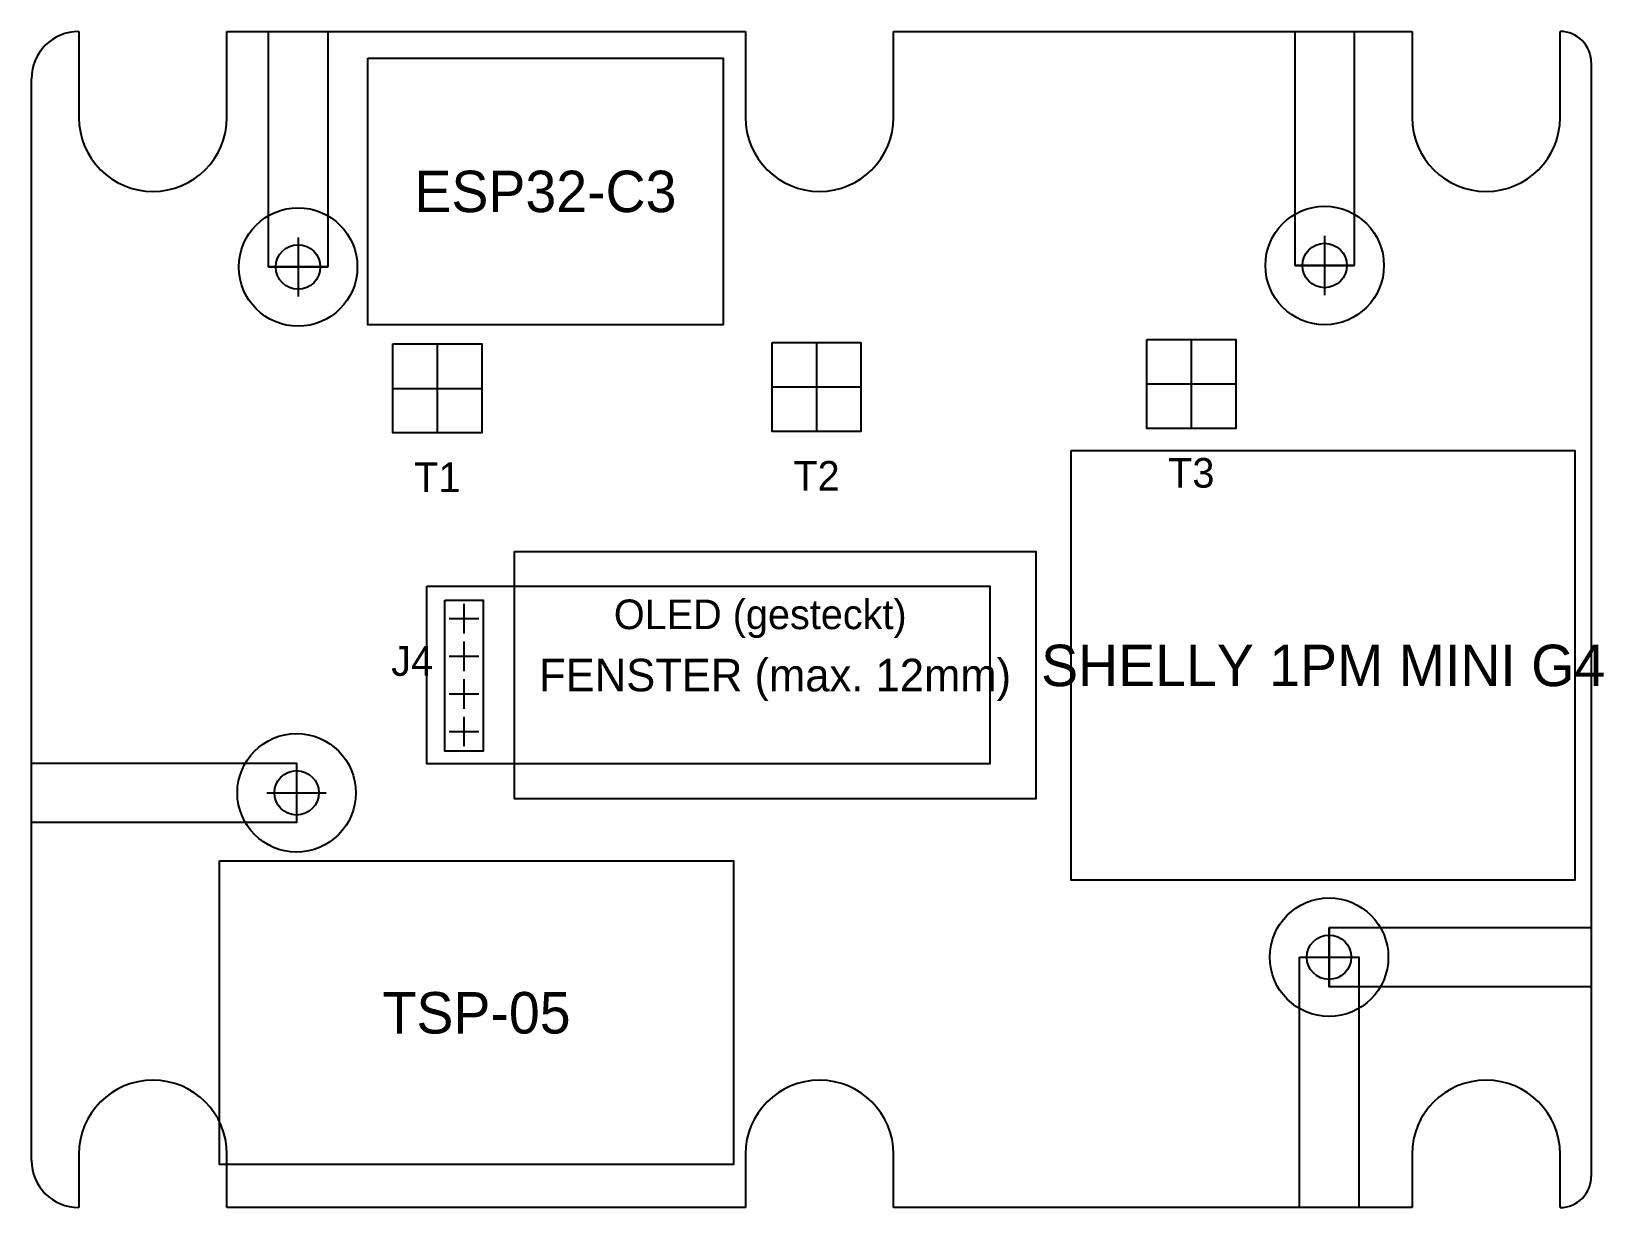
# Model space of a CAD drawing. Header units: millimetres. Extents: x -14 to 92, y 0 to 79.
import ezdxf
from ezdxf.enums import TextEntityAlignment as Align

# ---------------------------------------------------------------- set-up
doc = ezdxf.new("R2010")
doc.units = ezdxf.units.MM
for name, color, linetype in [('Buttons', 5, 'Continuous'), ('Display_alt', 8, 'Continuous'), ('Edge_Cuts', 1, 'Continuous'), ('Holes', 3, 'Continuous'), ('Keepout_Ref', 2, 'Continuous'), ('Module_Ref', 4, 'Continuous'), ('OLED_neu', 6, 'Continuous')]:
    doc.layers.add(name, color=color, linetype=linetype)

msp = doc.modelspace()

# ---------------------------------------------------------------- linework, layer by layer
at = {"layer": 'Buttons'}
for p, q in [((38.8, 58.4), (38.8, 52.4)), ((64.1, 58.6), (64.1, 52.6)), ((13.2, 58.3), (13.2, 52.3)), ((10.2, 55.3), (16.2, 55.3)), ((35.8, 55.4), (41.8, 55.4)), ((61.1, 55.6), (67.1, 55.6))]:
    msp.add_line(p, q, dxfattribs=at)
for points in [[(35.8, 58.4), (41.8, 58.4), (41.8, 52.4), (35.8, 52.4)], [(61.1, 58.6), (67.1, 58.6), (67.1, 52.6), (61.1, 52.6)], [(10.2, 58.3), (16.2, 58.3), (16.2, 52.3), (10.2, 52.3)]]:
    msp.add_lwpolyline(points, close=True, dxfattribs=at)
at = {"layer": 'Display_alt'}
msp.add_lwpolyline([(18.4, 44.3), (53.6, 44.3), (53.6, 27.6), (18.4, 27.6)], close=True, dxfattribs=at)
at = {"layer": 'Edge_Cuts'}
for p, q in [((-11, 79.4), (-11, 73.6)), ((-1, 73.6), (-1, 79.4)), ((-1, 79.4), (34, 79.4)), ((34, 79.4), (34, 73.6)), ((44, 73.6), (44, 79.4)), ((44, 79.4), (79, 79.4)), ((79, 79.4), (79, 73.6)), ((89, 73.6), (89, 79.4)), ((91.1, 77.3), (91.1, 2.1)), ((-14.2, 3.2), (-14.2, 76.2)), ((-11, 3.6), (-11, 0)), ((-1, 0), (-1, 3.6)), ((34, 3.6), (34, 0)), ((44, 0), (44, 3.6)), ((79, 3.6), (79, 0)), ((89, 0), (89, 3.6)), ((34, 0), (-1, 0)), ((79, 0), (44, 0))]:
    msp.add_line(p, q, dxfattribs=at)
for centre, radius, start, end in [((-11, 76.2), 3.2, 90, 180), ((89, 77.3), 2.1, 0, 90), ((-6, 73.6), 5, 180, 360), ((39, 73.6), 5, 180, 360), ((84, 73.6), 5, 180, 360), ((-6, 3.6), 5, 0, 180), ((39, 3.6), 5, 0, 180), ((84, 3.6), 5, 0, 180), ((-11, 3.2), 3.2, 180, 270), ((89, 2.1), 2.1, 270, 360)]:
    msp.add_arc(centre, radius, start, end, dxfattribs=at)
at = {"layer": 'Holes'}
for p, q in [((3.8, 65.5), (3.8, 61.5)), ((73.1, 65.6), (73.1, 61.6)), ((1.8, 63.5), (5.8, 63.5)), ((71.1, 63.6), (75.1, 63.6)), ((3.7, 30), (3.7, 26)), ((1.7, 28), (5.7, 28)), ((73.4, 18.9), (73.4, 14.9)), ((71.4, 16.9), (75.4, 16.9))]:
    msp.add_line(p, q, dxfattribs=at)
for centre in [(3.8, 63.5), (73.1, 63.6), (3.7, 28), (73.4, 16.9)]:
    msp.add_circle(centre, 1.5, dxfattribs=at)
at = {"layer": 'Keepout_Ref'}
for points in [[(1.8, 79.4), (5.8, 79.4), (5.8, 63.5), (1.8, 63.5)], [(71.1, 79.4), (75.1, 79.4), (75.1, 63.6), (71.1, 63.6)], [(-14.2, 30), (3.7, 30), (3.7, 26), (-14.2, 26)], [(73.4, 18.9), (91.1, 18.9), (91.1, 14.9), (73.4, 14.9)], [(71.4, 16.9), (75.4, 16.9), (75.4, 0), (71.4, 0)]]:
    msp.add_lwpolyline(points, close=True, dxfattribs=at)
for centre in [(3.8, 63.5), (73.1, 63.6), (3.7, 28), (73.4, 16.9)]:
    msp.add_circle(centre, 4, dxfattribs=at)
at = {"layer": 'Module_Ref'}
for points in [[(8.5, 77.6), (32.5, 77.6), (32.5, 59.6), (8.5, 59.6)], [(56, 51.1), (90, 51.1), (90, 22.1), (56, 22.1)], [(-1.5, 23.4), (33.2, 23.4), (33.2, 2.9), (-1.5, 2.9)]]:
    msp.add_lwpolyline(points, close=True, dxfattribs=at)
at = {"layer": 'OLED_neu'}
for p, q in [((15, 40.76), (15, 38.76)), ((14, 39.76), (16, 39.76)), ((15, 38.22), (15, 36.22)), ((14, 37.22), (16, 37.22)), ((15, 35.68), (15, 33.68)), ((14, 34.68), (16, 34.68)), ((15, 33.14), (15, 31.14)), ((14, 32.14), (16, 32.14))]:
    msp.add_line(p, q, dxfattribs=at)
for points in [[(12.5, 41.95), (50.5, 41.95), (50.5, 29.95), (12.5, 29.95)], [(13.7, 41), (16.3, 41), (16.3, 30.8), (13.7, 30.8)]]:
    msp.add_lwpolyline(points, close=True, dxfattribs=at)

# ---------------------------------------------------------------- texts
at = {"layer": 'Buttons'}
for s, p in [('T1', (13.2, 49.3)), ('T2', (38.8, 49.4)), ('T3', (64.1, 49.6))]:
    msp.add_text(s, height=2, dxfattribs=at).set_placement(p, align=Align.MIDDLE_CENTER)
at = {"layer": 'Display_alt'}
msp.add_text('FENSTER (max. 12mm)', height=2.2, dxfattribs=at).set_placement((36, 35.95), align=Align.MIDDLE_CENTER)
at = {"layer": 'Module_Ref'}
for s, p in [('ESP32-C3', (20.5, 68.6)), ('SHELLY 1PM MINI G4', (73, 36.6)), ('TSP-05', (15.85, 13.15))]:
    msp.add_text(s, height=2.8, dxfattribs=at).set_placement(p, align=Align.MIDDLE_CENTER)
at = {"layer": 'OLED_neu'}
for s, p in [('OLED (gesteckt)', (35, 40.05)), ('J4', (11.5, 36.9))]:
    msp.add_text(s, height=2, dxfattribs=at).set_placement(p, align=Align.MIDDLE_CENTER)

doc.saveas('drawing.dxf')
